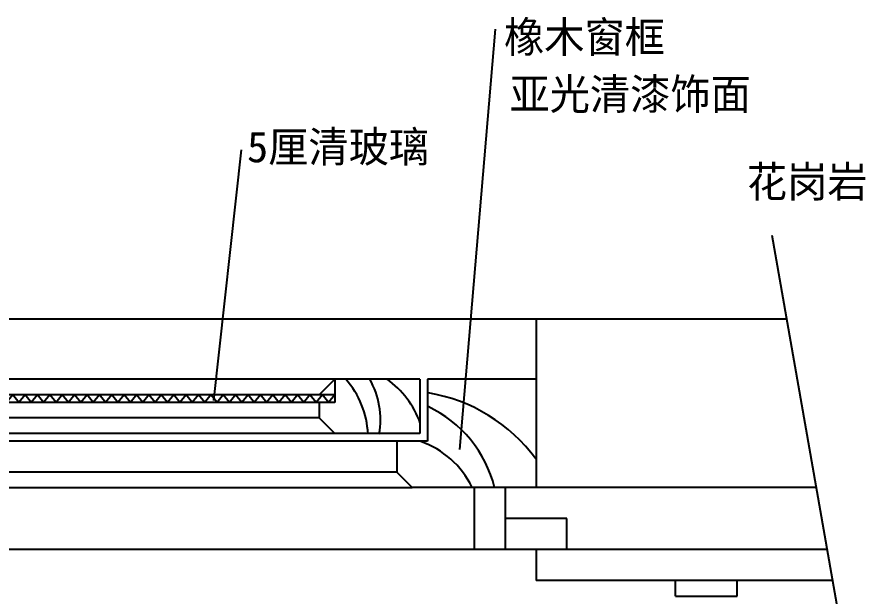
# Model space of a CAD drawing. Header units: metres. Extents: x 246 to 5278, y 334 to 7062.
# Drawn here: x 1688 to 3321, y 1761 to 2882 of the extents above; entities that cross this region are included whole.
import ezdxf

# ---------------------------------------------------------------- set-up
doc = ezdxf.new("R2010")
doc.units = ezdxf.units.M
for name, color, linetype in [('2', 2, 'Continuous'), ('3', 3, 'Continuous'), ('4', 4, 'Continuous'), ('7', 7, 'Continuous'), ('BH', 3, 'Continuous'), ('DIM', 3, 'Continuous'), ('TEXT', 3, 'Continuous')]:
    doc.layers.add(name, color=color, linetype=linetype)
doc.dimstyles.get("Standard").update_dxf_attribs({"dimtxt": 2.5, "dimasz": 2.5, "dimexe": 1.25, "dimexo": 0.625, "dimtad": 1, "dimcen": 2.5, "dimazin": 3, "dimtfac": 1, "dimtmove": 0, "dimatfit": 3})

msp = doc.modelspace()

# ---------------------------------------------------------------- hatches: boundary and pattern name
at = {"layer": 'BH'}
h = msp.add_hatch(dxfattribs=at)
h.set_pattern_fill('ANSI31', scale=1000)
h.paths.add_polyline_path([(2693.4, 2297.75), (2693.4, 1970.85), (3236.6, 1970.85), (3179.24, 2297.75)])
h = msp.add_hatch(dxfattribs=at)
h.set_pattern_fill('ANSI33', scale=200)
h.paths.add_polyline_path([(2633.4, 1910.85), (2633.4, 1850.85), (2753.4, 1850.85), (2753.4, 1910.85)])
h.paths.add_polyline_path([(2633.4, 1970.85), (2573.4, 1970.85), (2573.4, 1850.85), (2633.4, 1850.85)])
h.paths.add_polyline_path([(3268.18, 1790.85), (3257.65, 1850.85), (2723.4, 1850.85), (2693.4, 1850.85), (2693.4, 1790.85)])
h = msp.add_hatch(dxfattribs=at)
h.set_pattern_fill('AR-CONC', scale=10)
h.paths.add_polyline_path([(2693.4, 1970.85), (2633.4, 1970.85), (2633.4, 1910.85), (2753.4, 1910.85), (2753.4, 1850.85), (3257.65, 1850.85), (3236.6, 1970.85)])

# ---------------------------------------------------------------- linework, layer by layer
at = {"layer": '2'}
for p in [(2693.4, 2297.75), (3236.6, 1970.85)]:
    msp.add_line(p, (2693.4, 1970.85), dxfattribs=at)
at = {"layer": '3'}
for p, q in [((2273.4, 2105.85), (968.4, 2105.85)), ((2423.4, 2000.85), (818.4, 2000.85)), ((2963.4, 1760.85), (3083.4, 1760.85))]:
    msp.add_line(p, q, dxfattribs=at)
at = {"layer": '4'}
for p, q in [((2303.4, 2180.85), (780.9, 2180.85)), ((2303.4, 2180.85), (2273.4, 2150.85)), ((2468.4, 2180.85), (2303.4, 2180.85)), ((2303.4, 2180.85), (2303.4, 2150.85)), ((2468.4, 2180.85), (2468.4, 2075.85)), ((2483.4, 2180.85), (2483.4, 2060.85)), ((2693.4, 2180.85), (2483.4, 2180.85)), ((2273.4, 2135.85), (2273.4, 2105.85)), ((2273.4, 2105.85), (2303.4, 2075.85)), ((2303.4, 2075.85), (780.9, 2075.85)), ((2468.4, 2075.85), (2303.4, 2075.85)), ((2423.4, 2060.85), (2423.4, 2000.85)), ((2483.4, 2060.85), (2423.4, 2060.85)), ((2423.4, 2000.85), (2453.4, 1970.85)), ((788.4, 1970.85), (2453.4, 1970.85)), ((2693.4, 1970.85), (2453.4, 1970.85)), ((2573.4, 1970.85), (2573.4, 1850.85)), ((2633.4, 1970.85), (2633.4, 1850.85)), ((2753.4, 1910.85), (2633.4, 1910.85)), ((2753.4, 1850.85), (2753.4, 1910.85)), ((2573.4, 1850.85), (773.4, 1850.85)), ((2753.4, 1850.85), (2573.4, 1850.85)), ((2693.4, 1850.85), (2693.4, 1790.85)), ((3257.65, 1850.85), (2723.4, 1850.85)), ((3268.18, 1790.85), (2693.4, 1790.85))]:
    msp.add_line(p, q, dxfattribs=at)
at = {"layer": '7'}
for p, q in [((2303.4, 2150.85), (938.4, 2150.85)), ((2303.4, 2150.85), (2303.4, 2135.85)), ((2303.4, 2135.85), (938.4, 2135.85)), ((2423.4, 2060.85), (818.4, 2060.85)), ((2963.4, 1760.85), (2963.4, 1790.85)), ((3083.4, 1760.85), (3083.4, 1790.85))]:
    msp.add_line(p, q, dxfattribs=at)
at = {"layer": 'BH'}
for points in [[(1727.4, 2150.85), (1715.4, 2135.85), (1703.4, 2150.85), (1691.4, 2135.85), (1679.4, 2150.85), (1667.4, 2135.85), (1655.4, 2150.85), (1643.4, 2135.85), (1631.4, 2150.85)], [(1823.4, 2150.85), (1811.4, 2135.85), (1799.4, 2150.85), (1787.4, 2135.85), (1775.4, 2150.85), (1763.4, 2135.85), (1751.4, 2150.85), (1739.4, 2135.85), (1727.4, 2150.85)], [(1919.4, 2150.85), (1907.4, 2135.85), (1895.4, 2150.85), (1883.4, 2135.85), (1871.4, 2150.85), (1859.4, 2135.85), (1847.4, 2150.85), (1835.4, 2135.85), (1823.4, 2150.85)], [(2015.4, 2150.85), (2003.4, 2135.85), (1991.4, 2150.85), (1979.4, 2135.85), (1967.4, 2150.85), (1955.4, 2135.85), (1943.4, 2150.85), (1931.4, 2135.85), (1919.4, 2150.85)], [(2111.4, 2150.85), (2099.4, 2135.85), (2087.4, 2150.85), (2075.4, 2135.85), (2063.4, 2150.85), (2051.4, 2135.85), (2039.4, 2150.85), (2027.4, 2135.85), (2015.4, 2150.85)], [(2207.4, 2150.85), (2195.4, 2135.85), (2183.4, 2150.85), (2171.4, 2135.85), (2159.4, 2150.85), (2147.4, 2135.85), (2135.4, 2150.85), (2123.4, 2135.85), (2111.4, 2150.85)], [(2303.4, 2150.85), (2291.4, 2135.85), (2279.4, 2150.85), (2267.4, 2135.85), (2255.4, 2150.85), (2243.4, 2135.85), (2231.4, 2150.85), (2219.4, 2135.85), (2207.4, 2150.85)]]:
    msp.add_lwpolyline(points, dxfattribs=at)
for centre, radius, start, end in [((2192.15, 2065.32), 176.02, 3.01, 41), ((2235, 2102.75), 156.94, 349.65, 29.85), ((2299.92, 2034.35), 180.08, 20.02, 54.41), ((2431.73, 1834.04), 324.51, 36.39, 80.65), ((2382.28, 1912.27), 238.41, 14.36, 64.62), ((2410.62, 1893.2), 177.34, 26.53, 70.39)]:
    msp.add_arc(centre, radius, start, end, dxfattribs=at)
at = {"layer": 'DIM'}
for p, q in [((3307.99, 1563.95), (3150.91, 2459.2)), ((411.87, 2297.75), (3179.24, 2297.75))]:
    msp.add_line(p, q, dxfattribs=at)

# ---------------------------------------------------------------- texts
at = {"layer": 'TEXT'}
for s, p in [('橡木窗框', (2631.31, 2813.12)), ('亚光清漆饰面', (2641.84, 2702.66)), ('5厘清玻璃', (2133.54, 2600.77)), ('花岗岩火烧处理', (3101.86, 2532.95))]:
    msp.add_text(s, height=60, dxfattribs=at).set_placement(p)

# ---------------------------------------------------------------- leaders
at = {"layer": 'DIM'}
for points in [[(2545.75, 2044.91), (2614.93, 2858.79)], [(2069.37, 2139.31), (2122.85, 2625.01)]]:
    msp.add_leader(points, dimstyle='Standard', dxfattribs=at)

doc.saveas('drawing.dxf')
